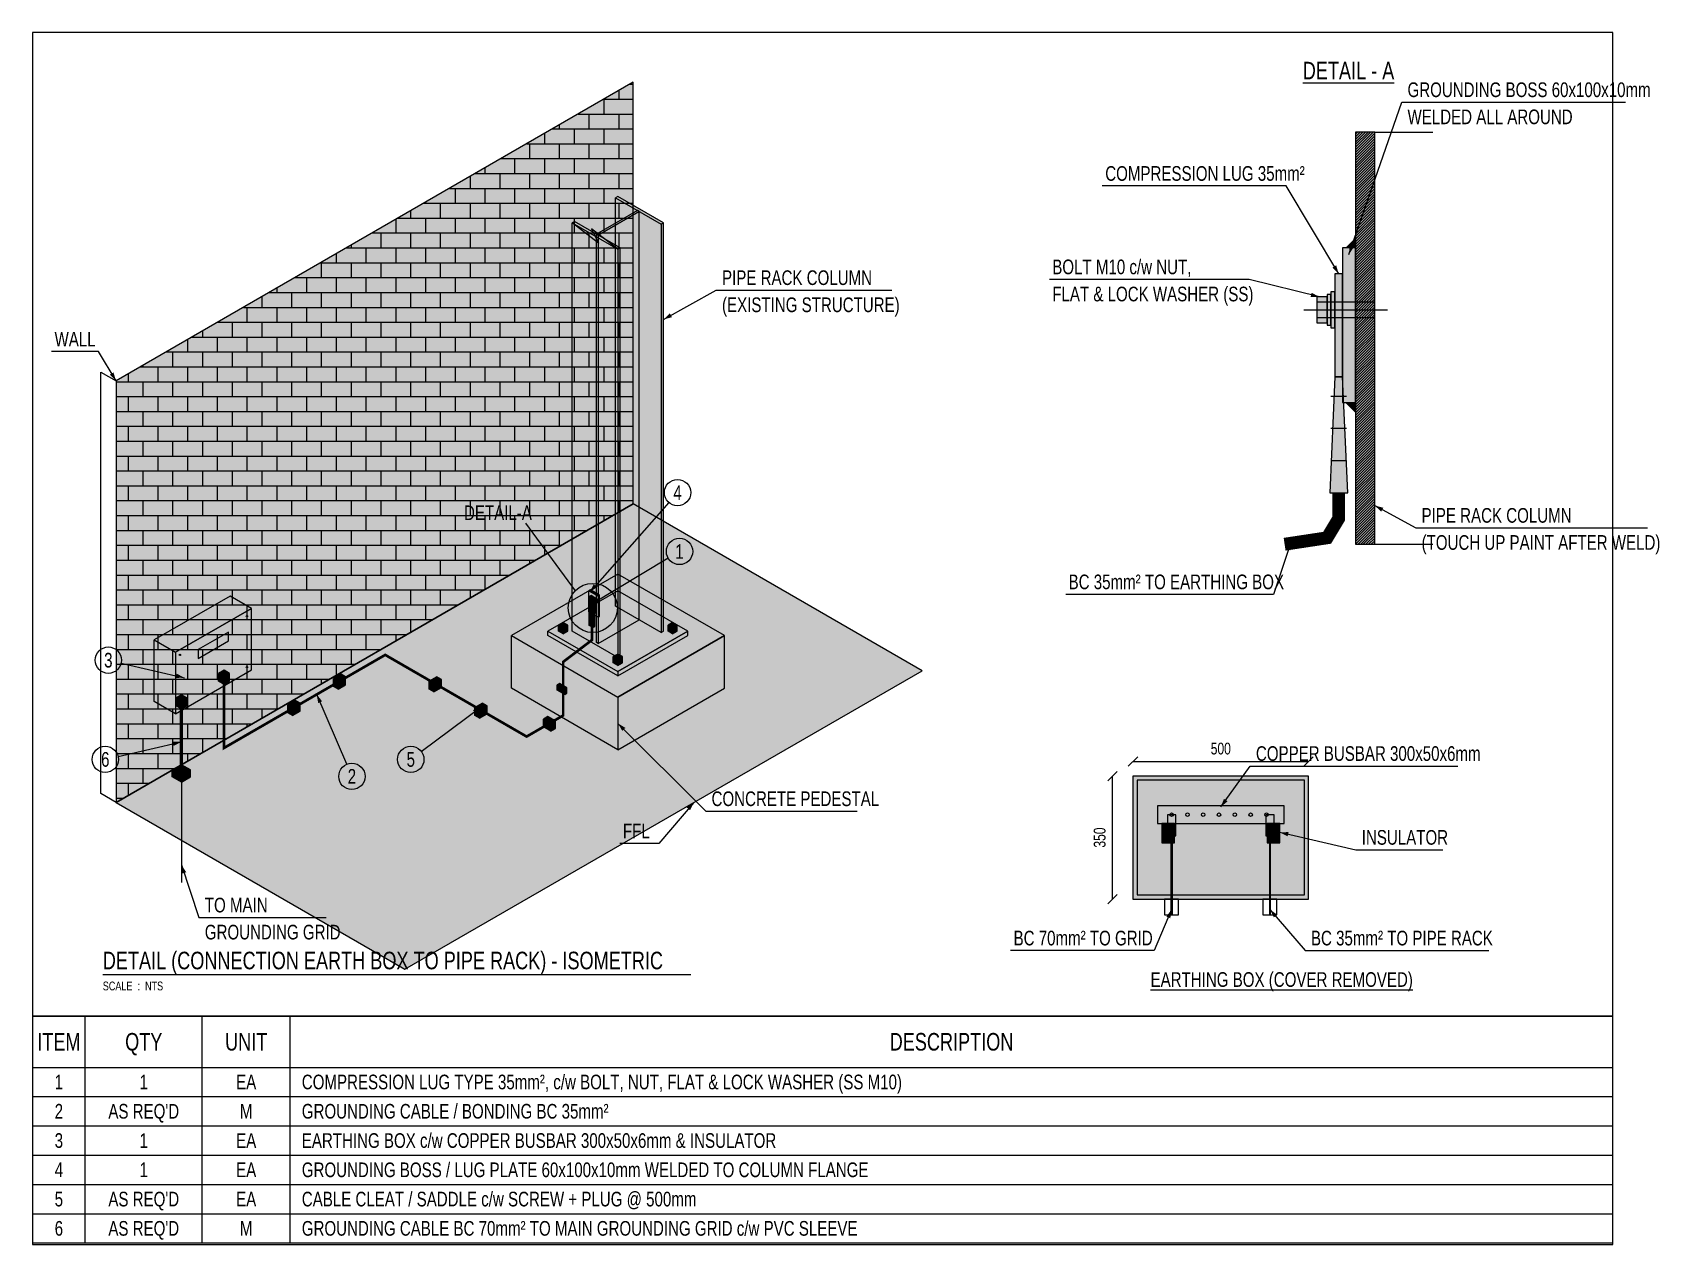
# Model space of a CAD drawing. Header units: millimetres. Extents: x 73539 to 164333, y 19300 to 40000.
# Drawn here: x 136539 to 164333, y 19300 to 40000 of the extents above; entities that cross this region are included whole.
import ezdxf
from ezdxf.enums import TextEntityAlignment as Align

# ---------------------------------------------------------------- set-up
doc = ezdxf.new("R2010")
doc.units = ezdxf.units.MM
doc.linetypes.add('DASHED', pattern=[0.6, 0.5, -0.1])
for name, color, linetype in [('ELC-GROUNDING', 172, 'Continuous'), ('ELC-GROUNDING-70', 6, 'Continuous'), ('TID-CONCRETE', 9, 'Continuous'), ('TID-E-CONDUIT', 3, 'Continuous'), ('TID-E-CONTROL BOX', 170, 'Continuous'), ('TID-E-SUPPORT', 30, 'Continuous'), ('TID-E-TITLE', 4, 'Continuous'), ('TID-ELC DIMENTION', 7, 'Continuous'), ('TID-ELC TEXT', 15, 'Continuous'), ('TID-FRAME', 7, 'Continuous'), ('TID-HATCH', 250, 'Continuous'), ('TID-HIDDEN', 8, 'DASHED'), ('TID-STRUCTURE', 8, 'Continuous'), ('TID-WALL', 15, 'Continuous')]:
    doc.layers.add(name, color=color, linetype=linetype)
doc.styles.add('TX-AN', font='ARIALN.TTF')

msp = doc.modelspace()

# ---------------------------------------------------------------- hatches: boundary and pattern name
at = {"layer": 'TID-HATCH', "true_color": 0xfafafa}
h = msp.add_hatch(color=7, dxfattribs=at)
h.dxf.hatch_style = 1
h.paths.add_polyline_path([(137965, 26850), (146799, 31950), (146799, 39150), (137965, 34050)])
at = {"layer": 'TID-HATCH'}
h = msp.add_hatch(dxfattribs=at)
h.set_pattern_fill('BRICK', scale=40)
h.paths.add_polyline_path([(137965, 26850), (146799, 31950), (146799, 39150), (137965, 34050)])
at = {"layer": 'TID-HATCH', "true_color": 0x3c6ebe}
h = msp.add_hatch(color=7, dxfattribs=at)
h.dxf.hatch_style = 1
h.paths.add_polyline_path([(159139, 31260), (159469, 31260), (159469, 38300), (159139, 38300)])
at = {"layer": 'TID-HATCH'}
h = msp.add_hatch(dxfattribs=at)
h.set_pattern_fill('ANSI31', scale=10)
h.paths.add_polyline_path([(159139, 31260), (159469, 31260), (159469, 38300), (159139, 38300)])
at = {"layer": 'TID-HATCH', "true_color": 0x78a0d7}
h = msp.add_hatch(color=7, dxfattribs=at)
h.dxf.hatch_style = 1
h.paths.add_polyline_path([(147279, 36728), (147318, 36750), (146539, 37200), (146500, 37178)])
at = {"layer": 'TID-HATCH', "true_color": 0x1e50a0}
h = msp.add_hatch(color=7, dxfattribs=at)
h.dxf.hatch_style = 1
h.paths.add_polyline_path([(147279, 29752), (146500, 30202), (146500, 37178), (147279, 36728)])
at = {"layer": 'TID-HATCH', "true_color": 0x78a0d7}
h = msp.add_hatch(color=7, dxfattribs=at)
h.dxf.hatch_style = 1
h.paths.add_polyline_path([(146539, 36300), (146578, 36322), (145799, 36772), (145760, 36750)])
at = {"layer": 'TID-HATCH', "true_color": 0x1e50a0}
h = msp.add_hatch(color=7, dxfattribs=at)
h.dxf.hatch_style = 1
h.paths.add_polyline_path([(146539, 29325), (145760, 29775), (145760, 36750), (146539, 36300)])
at = {"layer": 'TID-HATCH', "true_color": 0x78a0d7}
h = msp.add_hatch(color=7, dxfattribs=at)
h.dxf.hatch_style = 1
h.paths.add_polyline_path([(146204, 36538), (146905, 36944), (146874, 36962), (146173, 36556)])
at = {"layer": 'TID-HATCH', "true_color": 0x3c6ebe}
h = msp.add_hatch(color=7, dxfattribs=at)
h.dxf.hatch_style = 1
h.paths.add_polyline_path([(146204, 29564), (146905, 29968), (146905, 36944), (146204, 36538)])
h = msp.add_hatch(color=7, dxfattribs=at)
h.dxf.hatch_style = 1
h.paths.add_polyline_path([(147279, 29752), (147318, 29775), (147318, 36750), (147279, 36728)])
at = {"layer": 'TID-HATCH', "true_color": 0x1e50a0}
h = msp.add_hatch(color=7, dxfattribs=at)
h.dxf.hatch_style = 1
h.paths.add_polyline_path([(146204, 29564), (146173, 29582), (146173, 36556), (146204, 36538)])
at = {"layer": 'TID-HATCH', "true_color": 0x282828}
h = msp.add_hatch(color=7, dxfattribs=at)
h.dxf.hatch_style = 1
h.paths.add_polyline_path([(159139, 36320), (158963, 36320), (159139, 36496)])
at = {"layer": 'TID-HATCH', "true_color": 0x3c6ebe}
h = msp.add_hatch(color=7, dxfattribs=at)
h.dxf.hatch_style = 1
h.paths.add_polyline_path([(146539, 29325), (146578, 29348), (146578, 36322), (146539, 36300)])
at = {"layer": 'TID-HATCH', "true_color": 0xd79650}
h = msp.add_hatch(color=7, dxfattribs=at)
h.dxf.hatch_style = 1
h.paths.add_polyline_path([(158919, 33680), (159139, 33680), (159139, 36320), (158919, 36320)])
at = {"layer": 'TID-HATCH', "true_color": 0xf0be78}
h = msp.add_hatch(color=7, dxfattribs=at)
h.dxf.hatch_style = 1
h.paths.add_polyline_path([(158787, 34120), (158919, 34120), (158919, 35880), (158787, 35880)])
at = {"layer": 'TID-HATCH', "true_color": 0xaaaaaa}
h = msp.add_hatch(color=7, dxfattribs=at)
h.dxf.hatch_style = 1
h.paths.add_polyline_path([(158479, 35044), (158655, 35044), (158655, 35484), (158479, 35484)])
h = msp.add_hatch(color=7, dxfattribs=at)
h.dxf.hatch_style = 1
h.paths.add_polyline_path([(158655, 35000), (158721, 35000), (158721, 35528), (158655, 35528)])
h = msp.add_hatch(color=7, dxfattribs=at)
h.dxf.hatch_style = 1
h.paths.add_polyline_path([(158721, 34956), (158787, 34956), (158787, 35572), (158721, 35572)])
at = {"layer": 'TID-HATCH', "true_color": 0xf0be78}
h = msp.add_hatch(color=7, dxfattribs=at)
h.dxf.hatch_style = 1
h.paths.add_polyline_path([(158699, 32140), (159007, 32140), (158919, 34120), (158787, 34120)])
at = {"layer": 'TID-HATCH', "true_color": 0x282828}
h = msp.add_hatch(color=7, dxfattribs=at)
h.dxf.hatch_style = 1
h.paths.add_polyline_path([(159139, 33680), (158963, 33680), (159139, 33504)])
at = {"layer": 'TID-HATCH', "true_color": 0xf5f5f5}
h = msp.add_hatch(color=7, dxfattribs=at)
h.dxf.hatch_style = 1
h.paths.add_polyline_path([(142902, 24000), (151735, 29100), (146799, 31950), (137965, 26850)])
at = {"layer": 'TID-HATCH', "true_color": 0xececec}
h = msp.add_hatch(color=7, dxfattribs=at)
h.dxf.hatch_style = 1
h.paths.add_polyline_path([(146539, 28650), (148358, 29700), (146539, 30750), (144720, 29700)])
at = {"layer": 'TID-HATCH', "true_color": 0xe1e1e1}
h = msp.add_hatch(color=7, dxfattribs=at)
h.dxf.hatch_style = 1
h.paths.add_polyline_path([(138979, 29415), (140278, 30165), (139914, 30375), (138615, 29625)])
at = {"layer": 'TID-HATCH', "true_color": 0x78a0d7}
h = msp.add_hatch(color=7, dxfattribs=at)
h.dxf.hatch_style = 1
h.paths.add_polyline_path([(146539, 29085), (147734, 29775), (146539, 30465), (145344, 29775)])
at = {"layer": 'TID-HATCH', "true_color": 0xf0be78}
h = msp.add_hatch(color=7, dxfattribs=at)
h.dxf.hatch_style = 1
h.paths.add_polyline_path([(146201, 30375), (146227, 30390), (146071, 30480), (146045, 30465)])
at = {"layer": 'TID-HATCH', "true_color": 0xbe783c}
h = msp.add_hatch(color=7, dxfattribs=at)
h.dxf.hatch_style = 1
h.paths.add_polyline_path([(146201, 30015), (146045, 30105), (146045, 30465), (146201, 30375)])
at = {"layer": 'TID-HATCH', "true_color": 0xf0be78}
h = msp.add_hatch(color=7, dxfattribs=at)
h.dxf.hatch_style = 1
h.paths.add_polyline_path([(146134, 30318), (146165, 30336), (146082, 30384), (146051, 30366)])
at = {"layer": 'TID-HATCH', "true_color": 0xbe783c}
h = msp.add_hatch(color=7, dxfattribs=at)
h.dxf.hatch_style = 1
h.paths.add_polyline_path([(146134, 30078), (146051, 30126), (146051, 30366), (146134, 30318)])
at = {"layer": 'TID-HATCH', "true_color": 0xd79650}
h = msp.add_hatch(color=7, dxfattribs=at)
h.dxf.hatch_style = 1
h.paths.add_polyline_path([(146134, 30078), (146165, 30096), (146165, 30336), (146134, 30318)])
h = msp.add_hatch(color=7, dxfattribs=at)
h.dxf.hatch_style = 1
h.paths.add_polyline_path([(146201, 30015), (146227, 30030), (146227, 30390), (146201, 30375)])
at = {"layer": 'TID-HATCH', "true_color": 0xbebebe}
h = msp.add_hatch(color=7, dxfattribs=at)
h.dxf.hatch_style = 1
h.paths.add_polyline_path([(138979, 28365), (140278, 29115), (140278, 30165), (138979, 29415)])
at = {"layer": 'TID-HATCH', "true_color": 0xf0be78}
h = msp.add_hatch(color=7, dxfattribs=at)
h.dxf.hatch_style = 1
h.paths.add_polyline_path([(146113, 30078), (146144, 30096), (146082, 30132), (146051, 30114)])
at = {"layer": 'TID-HATCH', "true_color": 0xbe783c}
h = msp.add_hatch(color=7, dxfattribs=at)
h.dxf.hatch_style = 1
h.paths.add_polyline_path([(146113, 29838), (146051, 29874), (146051, 30114), (146113, 30078)])
at = {"layer": 'TID-HATCH', "true_color": 0xd79650}
h = msp.add_hatch(color=7, dxfattribs=at)
h.dxf.hatch_style = 1
h.paths.add_polyline_path([(146113, 29838), (146144, 29856), (146144, 30096), (146113, 30078)])
at = {"layer": 'TID-HATCH', "true_color": 0x1e50a0}
h = msp.add_hatch(color=7, dxfattribs=at)
h.dxf.hatch_style = 1
h.paths.add_polyline_path([(146539, 29010), (145344, 29700), (145344, 29775), (146539, 29085)])
at = {"layer": 'TID-HATCH', "true_color": 0xececec}
h = msp.add_hatch(color=7, dxfattribs=at)
h.dxf.hatch_style = 1
h.paths.add_polyline_path([(145604, 29835), (145682, 29880), (145604, 29925), (145526, 29880)])
at = {"layer": 'TID-HATCH', "true_color": 0xafafaf}
h = msp.add_hatch(color=7, dxfattribs=at)
h.dxf.hatch_style = 1
h.paths.add_polyline_path([(145604, 29730), (145526, 29775), (145526, 29880), (145604, 29835)])
at = {"layer": 'TID-HATCH', "true_color": 0xcdcdcd}
h = msp.add_hatch(color=7, dxfattribs=at)
h.dxf.hatch_style = 1
h.paths.add_polyline_path([(145604, 29730), (145682, 29775), (145682, 29880), (145604, 29835)])
at = {"layer": 'TID-HATCH', "true_color": 0x3c6ebe}
h = msp.add_hatch(color=7, dxfattribs=at)
h.dxf.hatch_style = 1
h.paths.add_polyline_path([(146539, 29010), (147734, 29700), (147734, 29775), (146539, 29085)])
at = {"layer": 'TID-HATCH', "true_color": 0xececec}
h = msp.add_hatch(color=7, dxfattribs=at)
h.dxf.hatch_style = 1
h.paths.add_polyline_path([(147474, 29835), (147552, 29880), (147474, 29925), (147396, 29880)])
at = {"layer": 'TID-HATCH', "true_color": 0xafafaf}
h = msp.add_hatch(color=7, dxfattribs=at)
h.dxf.hatch_style = 1
h.paths.add_polyline_path([(147474, 29730), (147396, 29775), (147396, 29880), (147474, 29835)])
at = {"layer": 'TID-HATCH', "true_color": 0xcdcdcd}
h = msp.add_hatch(color=7, dxfattribs=at)
h.dxf.hatch_style = 1
h.paths.add_polyline_path([(147474, 29730), (147552, 29775), (147552, 29880), (147474, 29835)])
at = {"layer": 'TID-HATCH', "true_color": 0xa0a0a0}
h = msp.add_hatch(color=7, dxfattribs=at)
h.dxf.hatch_style = 1
h.paths.add_polyline_path([(138979, 28365), (138615, 28575), (138615, 29625), (138979, 29415)])
at = {"layer": 'TID-HATCH', "true_color": 0xafafaf}
h = msp.add_hatch(color=7, dxfattribs=at)
h.dxf.hatch_style = 1
h.paths.add_polyline_path([(146539, 27750), (144720, 28800), (144720, 29700), (146539, 28650)])
at = {"layer": 'TID-HATCH', "true_color": 0xcdcdcd}
h = msp.add_hatch(color=7, dxfattribs=at)
h.dxf.hatch_style = 1
h.paths.add_polyline_path([(146539, 27750), (148358, 28800), (148358, 29700), (146539, 28650)])
at = {"layer": 'TID-HATCH', "true_color": 0xececec}
h = msp.add_hatch(color=7, dxfattribs=at)
h.dxf.hatch_style = 1
h.paths.add_polyline_path([(146539, 29295), (146617, 29340), (146539, 29385), (146461, 29340)])
at = {"layer": 'TID-HATCH', "true_color": 0xafafaf}
h = msp.add_hatch(color=7, dxfattribs=at)
h.dxf.hatch_style = 1
h.paths.add_polyline_path([(146539, 29190), (146461, 29235), (146461, 29340), (146539, 29295)])
at = {"layer": 'TID-HATCH', "true_color": 0xcdcdcd}
h = msp.add_hatch(color=7, dxfattribs=at)
h.dxf.hatch_style = 1
h.paths.add_polyline_path([(146539, 29190), (146617, 29235), (146617, 29340), (146539, 29295)])
at = {"layer": 'TID-HATCH', "true_color": 0xececec}
h = msp.add_hatch(color=7, dxfattribs=at)
h.dxf.hatch_style = 1
h.paths.add_polyline_path([(139810, 29001), (139903, 29055), (139810, 29109), (139716, 29055)])
at = {"layer": 'TID-HATCH', "true_color": 0xafafaf}
h = msp.add_hatch(color=7, dxfattribs=at)
h.dxf.hatch_style = 1
h.paths.add_polyline_path([(139810, 28866), (139716, 28920), (139716, 29055), (139810, 29001)])
at = {"layer": 'TID-HATCH', "true_color": 0xcdcdcd}
h = msp.add_hatch(color=7, dxfattribs=at)
h.dxf.hatch_style = 1
h.paths.add_polyline_path([(139810, 28866), (139903, 28920), (139903, 29055), (139810, 29001)])
at = {"layer": 'TID-HATCH', "true_color": 0xececec}
h = msp.add_hatch(color=7, dxfattribs=at)
h.dxf.hatch_style = 1
h.paths.add_polyline_path([(141758, 28920), (141888, 28995), (141810, 29040), (141681, 28965)])
at = {"layer": 'TID-HATCH', "true_color": 0xafafaf}
h = msp.add_hatch(color=7, dxfattribs=at)
h.dxf.hatch_style = 1
h.paths.add_polyline_path([(141758, 28785), (141681, 28830), (141681, 28965), (141758, 28920)])
at = {"layer": 'TID-HATCH', "true_color": 0xcdcdcd}
h = msp.add_hatch(color=7, dxfattribs=at)
h.dxf.hatch_style = 1
h.paths.add_polyline_path([(141758, 28785), (141888, 28860), (141888, 28995), (141758, 28920)])
at = {"layer": 'TID-HATCH', "true_color": 0xececec}
h = msp.add_hatch(color=7, dxfattribs=at)
h.dxf.hatch_style = 1
h.paths.add_polyline_path([(143395, 28875), (143525, 28950), (143447, 28995), (143317, 28920)])
at = {"layer": 'TID-HATCH', "true_color": 0xafafaf}
h = msp.add_hatch(color=7, dxfattribs=at)
h.dxf.hatch_style = 1
h.paths.add_polyline_path([(143395, 28740), (143317, 28785), (143317, 28920), (143395, 28875)])
at = {"layer": 'TID-HATCH', "true_color": 0xcdcdcd}
h = msp.add_hatch(color=7, dxfattribs=at)
h.dxf.hatch_style = 1
h.paths.add_polyline_path([(143395, 28740), (143525, 28815), (143525, 28950), (143395, 28875)])
at = {"layer": 'TID-HATCH', "true_color": 0xececec}
h = msp.add_hatch(color=7, dxfattribs=at)
h.dxf.hatch_style = 1
h.paths.add_polyline_path([(139082, 28581), (139176, 28635), (139082, 28689), (138989, 28635)])
at = {"layer": 'TID-HATCH', "true_color": 0xafafaf}
h = msp.add_hatch(color=7, dxfattribs=at)
h.dxf.hatch_style = 1
h.paths.add_polyline_path([(139082, 28446), (138989, 28500), (138989, 28635), (139082, 28581)])
at = {"layer": 'TID-HATCH', "true_color": 0xcdcdcd}
h = msp.add_hatch(color=7, dxfattribs=at)
h.dxf.hatch_style = 1
h.paths.add_polyline_path([(139082, 28446), (139176, 28500), (139176, 28635), (139082, 28581)])
at = {"layer": 'TID-HATCH', "true_color": 0xececec}
h = msp.add_hatch(color=7, dxfattribs=at)
h.dxf.hatch_style = 1
h.paths.add_polyline_path([(145630, 28785), (145669, 28808), (145539, 28882), (145500, 28860)])
at = {"layer": 'TID-HATCH', "true_color": 0xafafaf}
h = msp.add_hatch(color=7, dxfattribs=at)
h.dxf.hatch_style = 1
h.paths.add_polyline_path([(145630, 28695), (145500, 28770), (145500, 28860), (145630, 28785)])
at = {"layer": 'TID-HATCH', "true_color": 0xcdcdcd}
h = msp.add_hatch(color=7, dxfattribs=at)
h.dxf.hatch_style = 1
h.paths.add_polyline_path([(145630, 28695), (145669, 28718), (145669, 28808), (145630, 28785)])
at = {"layer": 'TID-HATCH', "true_color": 0xececec}
h = msp.add_hatch(color=7, dxfattribs=at)
h.dxf.hatch_style = 1
h.paths.add_polyline_path([(140979, 28470), (141109, 28545), (141031, 28590), (140901, 28515)])
at = {"layer": 'TID-HATCH', "true_color": 0xafafaf}
h = msp.add_hatch(color=7, dxfattribs=at)
h.dxf.hatch_style = 1
h.paths.add_polyline_path([(140979, 28335), (140901, 28380), (140901, 28515), (140979, 28470)])
at = {"layer": 'TID-HATCH', "true_color": 0xcdcdcd}
h = msp.add_hatch(color=7, dxfattribs=at)
h.dxf.hatch_style = 1
h.paths.add_polyline_path([(140979, 28335), (141109, 28410), (141109, 28545), (140979, 28470)])
at = {"layer": 'TID-HATCH', "true_color": 0xececec}
h = msp.add_hatch(color=7, dxfattribs=at)
h.dxf.hatch_style = 1
h.paths.add_polyline_path([(144175, 28425), (144305, 28500), (144227, 28545), (144097, 28470)])
at = {"layer": 'TID-HATCH', "true_color": 0xafafaf}
h = msp.add_hatch(color=7, dxfattribs=at)
h.dxf.hatch_style = 1
h.paths.add_polyline_path([(144175, 28290), (144097, 28335), (144097, 28470), (144175, 28425)])
at = {"layer": 'TID-HATCH', "true_color": 0xcdcdcd}
h = msp.add_hatch(color=7, dxfattribs=at)
h.dxf.hatch_style = 1
h.paths.add_polyline_path([(144175, 28290), (144305, 28365), (144305, 28500), (144175, 28425)])
at = {"layer": 'TID-HATCH', "true_color": 0xececec}
h = msp.add_hatch(color=7, dxfattribs=at)
h.dxf.hatch_style = 1
h.paths.add_polyline_path([(145396, 28200), (145474, 28245), (145344, 28320), (145266, 28275)])
at = {"layer": 'TID-HATCH', "true_color": 0xafafaf}
h = msp.add_hatch(color=7, dxfattribs=at)
h.dxf.hatch_style = 1
h.paths.add_polyline_path([(145396, 28065), (145266, 28140), (145266, 28275), (145396, 28200)])
at = {"layer": 'TID-HATCH', "true_color": 0xcdcdcd}
h = msp.add_hatch(color=7, dxfattribs=at)
h.dxf.hatch_style = 1
h.paths.add_polyline_path([(145396, 28065), (145474, 28110), (145474, 28245), (145396, 28200)])
at = {"layer": 'TID-HATCH', "true_color": 0xececec}
h = msp.add_hatch(color=7, dxfattribs=at)
h.dxf.hatch_style = 1
h.paths.add_polyline_path([(139082, 27315), (139238, 27405), (139082, 27495), (138927, 27405)])
at = {"layer": 'TID-HATCH', "true_color": 0xafafaf}
h = msp.add_hatch(color=7, dxfattribs=at)
h.dxf.hatch_style = 1
h.paths.add_polyline_path([(139082, 27195), (138927, 27285), (138927, 27405), (139082, 27315)])
at = {"layer": 'TID-HATCH', "true_color": 0xcdcdcd}
h = msp.add_hatch(color=7, dxfattribs=at)
h.dxf.hatch_style = 1
h.paths.add_polyline_path([(139082, 27195), (139238, 27285), (139238, 27405), (139082, 27315)])
at = {"layer": 'TID-HATCH', "true_color": 0xe1e1e1}
h = msp.add_hatch(color=7, dxfattribs=at)
h.dxf.hatch_style = 1
h.paths.add_polyline_path([(155339, 25200), (158339, 25200), (158339, 27300), (155339, 27300)])
at = {"layer": 'TID-HATCH', "true_color": 0xd79650}
h = msp.add_hatch(color=7, dxfattribs=at)
h.dxf.hatch_style = 1
h.paths.add_polyline_path([(155759, 26490), (157919, 26490), (157919, 26790), (155759, 26790)])
at = {"layer": 'TID-HATCH', "true_color": 0xd23c3c}
h = msp.add_hatch(color=7, dxfattribs=at)
h.dxf.hatch_style = 1
h.paths.add_polyline_path([(155831, 26160), (156047, 26160), (156047, 26490), (155831, 26490)])
at = {"layer": 'TID-HATCH', "true_color": 0xf0be78}
h = msp.add_hatch(color=7, dxfattribs=at)
h.dxf.hatch_style = 1
h.paths.add_polyline_path([(155927, 26280), (156071, 26280), (156071, 26640), (155927, 26640)])
h = msp.add_hatch(color=7, dxfattribs=at)
h.dxf.hatch_style = 1
h.paths.add_polyline_path([(157607, 26280), (157751, 26280), (157751, 26640), (157607, 26640)])
at = {"layer": 'TID-HATCH', "true_color": 0xd23c3c}
h = msp.add_hatch(color=7, dxfattribs=at)
h.dxf.hatch_style = 1
h.paths.add_polyline_path([(157631, 26160), (157847, 26160), (157847, 26490), (157631, 26490)])

# ---------------------------------------------------------------- linework, layer by layer
at = {"layer": 'ELC-GROUNDING'}
for p, q in [((158721, 33790), (158985, 33790)), ((158721, 33240), (158985, 33240)), ((158721, 32690), (158985, 32690))]:
    msp.add_line(p, q, dxfattribs=at)
for points in [[(158919, 33680), (159139, 33680), (159139, 36320), (158919, 36320)], [(158787, 34120), (158919, 34120), (158919, 35880), (158787, 35880)], [(158699, 32140), (159007, 32140), (158919, 34120), (158787, 34120)], [(146201, 30375), (146227, 30390), (146071, 30480), (146045, 30465)], [(146201, 30015), (146045, 30105), (146045, 30465), (146201, 30375)], [(146134, 30318), (146165, 30336), (146082, 30384), (146051, 30366)], [(146134, 30078), (146051, 30126), (146051, 30366), (146134, 30318)], [(146134, 30078), (146165, 30096), (146165, 30336), (146134, 30318)], [(146201, 30015), (146227, 30030), (146227, 30390), (146201, 30375)], [(146113, 30078), (146144, 30096), (146082, 30132), (146051, 30114)], [(146113, 29838), (146051, 29874), (146051, 30114), (146113, 30078)], [(146113, 29838), (146144, 29856), (146144, 30096), (146113, 30078)], [(155759, 26490), (157919, 26490), (157919, 26790), (155759, 26790)], [(157607, 26280), (157751, 26280), (157751, 26640), (157607, 26640)]]:
    msp.add_lwpolyline(points, close=True, dxfattribs=at)
for points, const_width in [([(158853, 32140), (158853, 31700), (158655, 31370), (157929, 31260)], 220), ([(139810, 28920), (139810, 27885), (139810, 27780), (142564, 29370), (144980, 27975), (145604, 28335), (145604, 29160), (145604, 29250), (146097, 29625), (146097, 29865)], 45), ([(157679, 26280), (157679, 25200), (157679, 24930)], 36)]:
    msp.add_lwpolyline(points, dxfattribs=dict(at, const_width=const_width))
for centre, radius in [((146092, 30258), 22), ((155999, 26640), 30), ((156269, 26640), 30), ((156539, 26640), 30), ((156809, 26640), 30), ((157079, 26640), 30), ((157349, 26640), 30), ((157619, 26640), 30)]:
    msp.add_circle(centre, radius, dxfattribs=at)
at = {"layer": 'ELC-GROUNDING-70'}
for points, const_width in [([(139082, 28500), (139082, 27285)], 60), ([(155999, 26280), (155999, 25200), (155999, 24930)], 48)]:
    msp.add_lwpolyline(points, dxfattribs=dict(at, const_width=const_width))
msp.add_lwpolyline([(155927, 26280), (156071, 26280), (156071, 26640), (155927, 26640)], close=True, dxfattribs=at)
at = {"layer": 'TID-CONCRETE'}
for points in [[(142902, 24000), (151735, 29100), (146799, 31950), (137965, 26850)], [(146539, 28650), (148358, 29700), (146539, 30750), (144720, 29700)], [(146539, 27750), (144720, 28800), (144720, 29700), (146539, 28650)], [(146539, 27750), (148358, 28800), (148358, 29700), (146539, 28650)]]:
    msp.add_lwpolyline(points, close=True, dxfattribs=at)
at = {"layer": 'TID-E-CONDUIT'}
for points in [[(139082, 27315), (139238, 27405), (139082, 27495), (138927, 27405)], [(139082, 27195), (138927, 27285), (138927, 27405), (139082, 27315)], [(139082, 27195), (139238, 27285), (139238, 27405), (139082, 27315)]]:
    msp.add_lwpolyline(points, close=True, dxfattribs=at)
at = {"layer": 'TID-E-CONTROL BOX'}
for points in [[(138979, 29415), (140278, 30165), (139914, 30375), (138615, 29625)], [(138979, 28365), (140278, 29115), (140278, 30165), (138979, 29415)], [(139368, 29310), (139888, 29610), (139888, 29760), (139368, 29460)], [(138979, 28365), (138615, 28575), (138615, 29625), (138979, 29415)], [(139810, 29001), (139903, 29055), (139810, 29109), (139716, 29055)], [(139810, 28866), (139716, 28920), (139716, 29055), (139810, 29001)], [(139810, 28866), (139903, 28920), (139903, 29055), (139810, 29001)], [(139082, 28581), (139176, 28635), (139082, 28689), (138989, 28635)], [(139082, 28446), (138989, 28500), (138989, 28635), (139082, 28581)], [(139082, 28446), (139176, 28500), (139176, 28635), (139082, 28581)], [(155339, 25200), (158339, 25200), (158339, 27300), (155339, 27300)], [(155411, 25272), (158267, 25272), (158267, 27228), (155411, 27228)], [(155831, 26160), (156047, 26160), (156047, 26490), (155831, 26490)], [(157631, 26160), (157847, 26160), (157847, 26490), (157631, 26490)], [(155879, 24930), (156119, 24930), (156119, 25200), (155879, 25200)], [(157559, 24930), (157799, 24930), (157799, 25200), (157559, 25200)]]:
    msp.add_lwpolyline(points, close=True, dxfattribs=at)
for centre in [(140200, 30030), (139056, 29370), (140200, 29160), (139056, 28500)]:
    msp.add_circle(centre, 12, dxfattribs=at)
at = {"layer": 'TID-E-SUPPORT'}
for points in [[(141758, 28920), (141888, 28995), (141810, 29040), (141681, 28965)], [(141758, 28785), (141681, 28830), (141681, 28965), (141758, 28920)], [(141758, 28785), (141888, 28860), (141888, 28995), (141758, 28920)], [(143395, 28875), (143525, 28950), (143447, 28995), (143317, 28920)], [(143395, 28740), (143317, 28785), (143317, 28920), (143395, 28875)], [(143395, 28740), (143525, 28815), (143525, 28950), (143395, 28875)], [(145630, 28785), (145669, 28808), (145539, 28882), (145500, 28860)], [(145630, 28695), (145500, 28770), (145500, 28860), (145630, 28785)], [(145630, 28695), (145669, 28718), (145669, 28808), (145630, 28785)], [(140979, 28470), (141109, 28545), (141031, 28590), (140901, 28515)], [(140979, 28335), (140901, 28380), (140901, 28515), (140979, 28470)], [(140979, 28335), (141109, 28410), (141109, 28545), (140979, 28470)], [(144175, 28425), (144305, 28500), (144227, 28545), (144097, 28470)], [(144175, 28290), (144097, 28335), (144097, 28470), (144175, 28425)], [(144175, 28290), (144305, 28365), (144305, 28500), (144175, 28425)], [(145396, 28200), (145474, 28245), (145344, 28320), (145266, 28275)], [(145396, 28065), (145266, 28140), (145266, 28275), (145396, 28200)], [(145396, 28065), (145474, 28110), (145474, 28245), (145396, 28200)]]:
    msp.add_lwpolyline(points, close=True, dxfattribs=at)
at = {"layer": 'TID-E-TITLE'}
for p, q in [((144960, 31622), (145810, 30462)), ((137739, 23910), (147783, 23910))]:
    msp.add_line(p, q, dxfattribs=at)
msp.add_circle((146110, 30172), 420, dxfattribs=at)
at = {"layer": 'TID-ELC DIMENTION'}
for p, q in [((155259, 27470), (155419, 27630)), ((155339, 27550), (158339, 27550)), ((158259, 27470), (158419, 27630)), ((154909, 27220), (155069, 27380)), ((154989, 25200), (154989, 27300)), ((154909, 25120), (155069, 25280))]:
    msp.add_line(p, q, dxfattribs=at)
at = {"layer": 'TID-ELC TEXT'}
for p, q in [((159029, 36210), (159929, 38810)), ((159929, 38810), (163754, 38810)), ((157953, 37380), (154815, 37380)), ((158853, 35880), (157953, 37380)), ((147318, 35100), (148218, 35600)), ((148218, 35600), (151218, 35600)), ((157323, 35784), (153910, 35784)), ((158523, 35484), (157323, 35784)), ((137665, 34550), (136865, 34550)), ((137965, 34050), (137665, 34550)), ((147409, 31974), (146058, 30442)), ((159469, 31920), (160169, 31540)), ((160169, 31540), (164131, 31540)), ((158039, 31304), (157739, 30404)), ((147399, 31021), (146092, 30237)), ((157739, 30404), (154189, 30404)), ((138054, 29229), (139134, 28980)), ((141906, 27502), (141395, 28695)), ((143181, 27720), (144201, 28485)), ((146539, 28200), (148039, 26700)), ((138002, 27636), (139082, 27885)), ((156839, 26772), (157339, 27472)), ((157339, 27472), (160889, 27472)), ((147838, 26850), (147238, 26150)), ((148039, 26700), (150626, 26700)), ((147238, 26150), (146575, 26150)), ((157847, 26340), (159147, 26040)), ((159147, 26040), (160634, 26040)), ((139082, 25785), (139382, 24885)), ((155999, 25020), (155699, 24320)), ((157679, 25020), (158279, 24320)), ((139382, 24885), (141557, 24885)), ((155699, 24320), (153249, 24320)), ((158279, 24320), (161416, 24320))]:
    msp.add_line(p, q, dxfattribs=at)
for centre in [(147558, 32142), (147592, 31137), (137834, 29280), (137782, 27585), (143001, 27585), (141995, 27295)]:
    msp.add_circle(centre, 225, dxfattribs=at)
for points in [[(159029, 36210), (159041, 36359), (159112, 36335)], [(158853, 35880), (158746, 35986), (158810, 36024)], [(158523, 35484), (158373, 35483), (158391, 35555)], [(147318, 35100), (147427, 35203), (147463, 35138)], [(137965, 34050), (137859, 34156), (137922, 34194)], [(159469, 31920), (159614, 31883), (159579, 31818)], [(158039, 31304), (158028, 31154), (157958, 31178)], [(146058, 30442), (146127, 30576), (146182, 30527)], [(146092, 30237), (146198, 30344), (146236, 30280)], [(139134, 28980), (138984, 28977), (139001, 29049)], [(141395, 28695), (141486, 28576), (141418, 28547)], [(144201, 28485), (144107, 28368), (144062, 28427)], [(146539, 28200), (146668, 28123), (146615, 28071)], [(139082, 27885), (138949, 27816), (138933, 27888)], [(147838, 26850), (147772, 26716), (147715, 26764)], [(156839, 26772), (156893, 26912), (156954, 26869)], [(157847, 26340), (157997, 26343), (157980, 26271)], [(139082, 25785), (139164, 25659), (139093, 25635)], [(155999, 25020), (155976, 24872), (155908, 24901)], [(157679, 25020), (157802, 24934), (157745, 24886)]]:
    msp.add_solid(points, dxfattribs=at)
at = {"layer": 'TID-FRAME'}
for p, q in [((136539, 23200), (163539, 23200)), ((137439, 19325), (137439, 23200)), ((139439, 19325), (139439, 23200)), ((140939, 19325), (140939, 23200)), ((136539, 22325), (163539, 22325)), ((136539, 21825), (163539, 21825)), ((136539, 21325), (163539, 21325)), ((136539, 20825), (163539, 20825)), ((136539, 20325), (163539, 20325)), ((136539, 19825), (163539, 19825))]:
    msp.add_line(p, q, dxfattribs=at)
for points in [[(136539, 19300), (163539, 19300), (163539, 40000), (136539, 40000)], [(136539, 19325), (163539, 19325), (163539, 23200), (136539, 23200)]]:
    msp.add_lwpolyline(points, close=True, dxfattribs=at)
at = {"layer": 'TID-HIDDEN'}
msp.add_line((158259, 35264), (159689, 35264), dxfattribs=at)
msp.add_lwpolyline([(139082, 27285), (139082, 25485)], dxfattribs=at)
at = {"layer": 'TID-STRUCTURE'}
for points in [[(159139, 31260), (159469, 31260), (159469, 38300), (159139, 38300)], [(147279, 36728), (147318, 36750), (146539, 37200), (146500, 37178)], [(147279, 29752), (146500, 30202), (146500, 37178), (147279, 36728)], [(146539, 36300), (146578, 36322), (145799, 36772), (145760, 36750)], [(146539, 29325), (145760, 29775), (145760, 36750), (146539, 36300)], [(146204, 36538), (146905, 36944), (146874, 36962), (146173, 36556)], [(146204, 29564), (146905, 29968), (146905, 36944), (146204, 36538)], [(147279, 29752), (147318, 29775), (147318, 36750), (147279, 36728)], [(146204, 29564), (146173, 29582), (146173, 36556), (146204, 36538)], [(146539, 29325), (146578, 29348), (146578, 36322), (146539, 36300)], [(158479, 35044), (158655, 35044), (158655, 35484), (158479, 35484)], [(158479, 35132), (159469, 35132), (159469, 35396), (158479, 35396)], [(158655, 35000), (158721, 35000), (158721, 35528), (158655, 35528)], [(158721, 34956), (158787, 34956), (158787, 35572), (158721, 35572)], [(146539, 29085), (147734, 29775), (146539, 30465), (145344, 29775)], [(146539, 29010), (145344, 29700), (145344, 29775), (146539, 29085)], [(145604, 29835), (145682, 29880), (145604, 29925), (145526, 29880)], [(145604, 29730), (145526, 29775), (145526, 29880), (145604, 29835)], [(145604, 29730), (145682, 29775), (145682, 29880), (145604, 29835)], [(146539, 29010), (147734, 29700), (147734, 29775), (146539, 29085)], [(147474, 29835), (147552, 29880), (147474, 29925), (147396, 29880)], [(147474, 29730), (147396, 29775), (147396, 29880), (147474, 29835)], [(147474, 29730), (147552, 29775), (147552, 29880), (147474, 29835)], [(146539, 29295), (146617, 29340), (146539, 29385), (146461, 29340)], [(146539, 29190), (146461, 29235), (146461, 29340), (146539, 29295)], [(146539, 29190), (146617, 29235), (146617, 29340), (146539, 29295)]]:
    msp.add_lwpolyline(points, close=True, dxfattribs=at)
for points in [[(159469, 38300), (160459, 38300)], [(146539, 36300), (146089, 36645), (146209, 36405), (145760, 36750)], [(159469, 31260), (160459, 31260)]]:
    msp.add_lwpolyline(points, dxfattribs=at)
at = {"layer": 'TID-WALL'}
msp.add_lwpolyline([(137965, 26850), (146799, 31950), (146799, 39150), (137965, 34050)], close=True, dxfattribs=at)
msp.add_lwpolyline([(137965, 26850), (137705, 27000), (137705, 34200), (137965, 34050)], dxfattribs=at)

# ---------------------------------------------------------------- texts
at = {"layer": 'TID-E-TITLE', "style": 'TX-AN', "width": 0.9}
for s, height, p in [('DETAIL-A', 250, (143910, 31672)), ('DETAIL (CONNECTION EARTH BOX TO PIPE RACK) - ISOMETRIC', 300, (137739, 24000))]:
    msp.add_text(s, height=height, dxfattribs=at).set_placement(p)
at = {"layer": 'TID-ELC DIMENTION', "style": 'TX-AN', "width": 0.9}
msp.add_text('500', height=200, dxfattribs=at).set_placement((156839, 27610), align=Align.BOTTOM_CENTER)
msp.add_text('350', height=200, rotation=90, dxfattribs=at).set_placement((154929, 26250), align=Align.BOTTOM_CENTER)
at = {"layer": 'TID-ELC TEXT', "style": 'TX-AN', "width": 0.9}
for s, height, p in [('%%UDETAIL - A', 300, (158239, 39200)), ('GROUNDING BOSS 60x100x10mm', 250, (160029, 38898)), ('WELDED ALL AROUND', 250, (160029, 38435)), ('COMPRESSION LUG 35mm²', 250, (154865, 37468)), ('BOLT M10 c/w NUT,', 250, (153960, 35872)), ('PIPE RACK COLUMN', 250, (148318, 35688)), ('FLAT & LOCK WASHER (SS)', 250, (153960, 35409)), ('(EXISTING STRUCTURE)', 250, (148318, 35225)), ('WALL', 250, (136915, 34638)), ('PIPE RACK COLUMN', 250, (160269, 31628)), ('(TOUCH UP PAINT AFTER WELD)', 250, (160269, 31165)), ('BC 35mm² TO EARTHING BOX', 250, (154239, 30492)), ('COPPER BUSBAR 300x50x6mm', 250, (157439, 27560)), ('CONCRETE PEDESTAL', 250, (148139, 26788)), ('FFL', 250, (146625, 26238)), ('INSULATOR', 250, (159247, 26128)), ('TO MAIN', 250, (139482, 24972)), ('GROUNDING GRID', 250, (139482, 24510)), ('BC 70mm² TO GRID', 250, (153299, 24408)), ('BC 35mm² TO PIPE RACK', 250, (158379, 24408)), ('%%UEARTHING BOX (COVER REMOVED)', 250, (155639, 23700)), ('SCALE  :  NTS', 150, (137739, 23640))]:
    msp.add_text(s, height=height, dxfattribs=at).set_placement(p)
for s, height, p in [('4', 250, (147558, 32142)), ('1', 250, (147592, 31137)), ('3', 250, (137834, 29280)), ('6', 250, (137782, 27585)), ('5', 250, (143001, 27585)), ('2', 250, (141995, 27295)), ('ITEM', 300, (136989, 22762)), ('QTY', 300, (138439, 22762)), ('UNIT', 300, (140189, 22762)), ('DESCRIPTION', 300, (152239, 22762)), ('1', 250, (136989, 22075)), ('1', 250, (138439, 22075)), ('EA', 250, (140189, 22075)), ('2', 250, (136989, 21575)), ("AS REQ'D", 250, (138439, 21575)), ('M', 250, (140189, 21575)), ('3', 250, (136989, 21075)), ('1', 250, (138439, 21075)), ('EA', 250, (140189, 21075)), ('4', 250, (136989, 20575)), ('1', 250, (138439, 20575)), ('EA', 250, (140189, 20575)), ('5', 250, (136989, 20075)), ("AS REQ'D", 250, (138439, 20075)), ('EA', 250, (140189, 20075)), ('6', 250, (136989, 19575)), ("AS REQ'D", 250, (138439, 19575)), ('M', 250, (140189, 19575))]:
    msp.add_text(s, height=height, dxfattribs=at).set_placement(p, align=Align.MIDDLE_CENTER)
for s, p in [('COMPRESSION LUG TYPE 35mm², c/w BOLT, NUT, FLAT & LOCK WASHER (SS M10)', (141139, 22075)), ('GROUNDING CABLE / BONDING BC 35mm²', (141139, 21575)), ('EARTHING BOX c/w COPPER BUSBAR 300x50x6mm & INSULATOR', (141139, 21075)), ('GROUNDING BOSS / LUG PLATE 60x100x10mm WELDED TO COLUMN FLANGE', (141139, 20575)), ('CABLE CLEAT / SADDLE c/w SCREW + PLUG @ 500mm', (141139, 20075)), ('GROUNDING CABLE BC 70mm² TO MAIN GROUNDING GRID c/w PVC SLEEVE', (141139, 19575))]:
    msp.add_text(s, height=250, dxfattribs=at).set_placement(p, align=Align.MIDDLE_LEFT)

doc.saveas('drawing.dxf')
